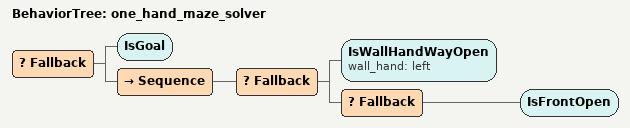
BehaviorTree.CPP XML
<?xml version="1.0" encoding="UTF-8"?>
<root BTCPP_format="4">
  <BehaviorTree ID="one_hand_maze_solver">
    <Fallback>
      <IsGoal/>
      <Sequence>
        <Fallback>
          <IsWallHandWayOpen wall_hand="left"/>
          <Fallback>
            <IsFrontOpen/>
          </Fallback>
        </Fallback>
      </Sequence>
    </Fallback>
  </BehaviorTree>

</root>
